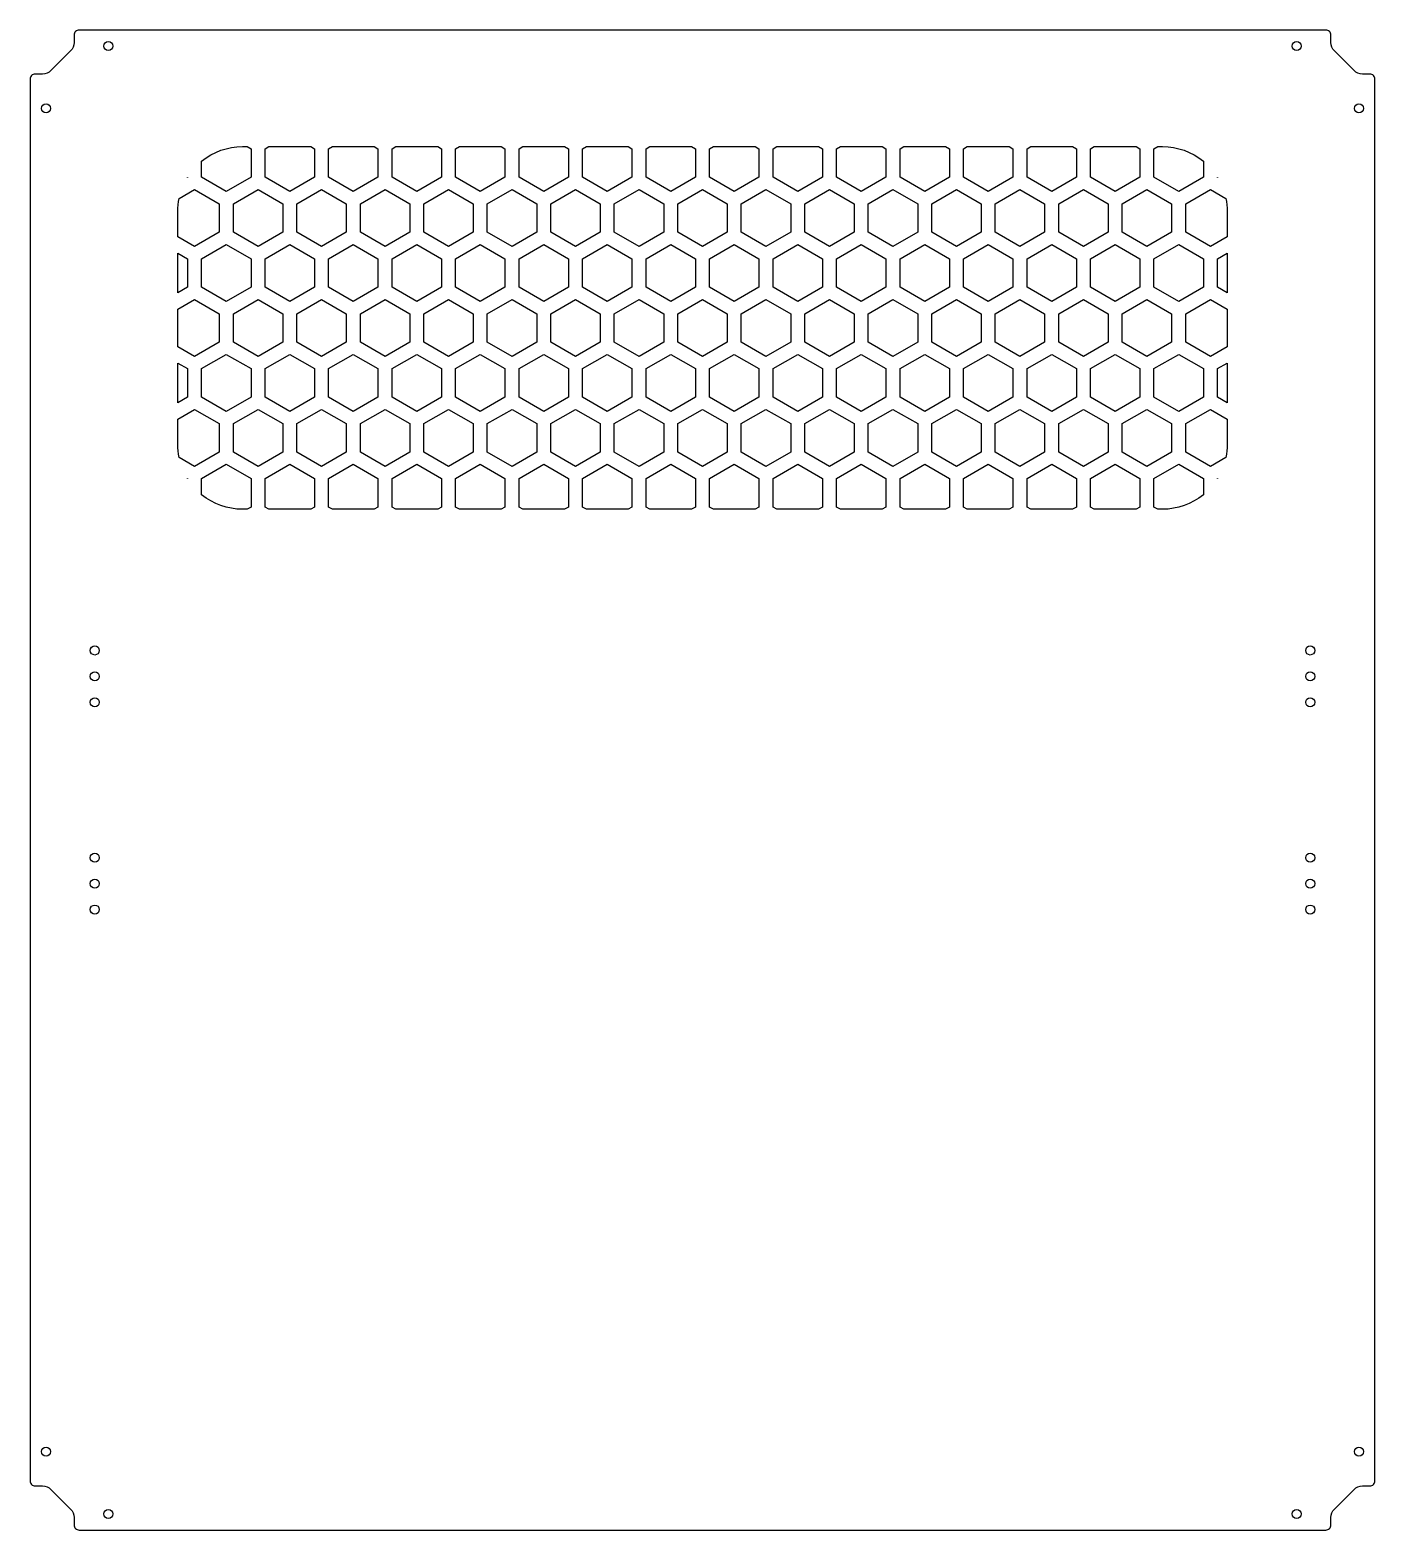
# Model space of a CAD drawing. Header units: millimetres. Extents: x -259 to 259, y 21 to 600.
import ezdxf

# ---------------------------------------------------------------- set-up
doc = ezdxf.new("R2010")
doc.units = ezdxf.units.MM
doc.layers.get('0').update_dxf_attribs({"linetype": 'CONTINUOUS'})

msp = doc.modelspace()

# ---------------------------------------------------------------- linework, layer by layer
for points in [[(259.5, 580.5, 0.414214), (257.5, 582.5), (254.66, 582.5, -0.198912), (251.47, 583.82), (243.82, 591.47, -0.198912), (242.5, 594.66), (242.5, 597.5, 0.414214), (240.5, 599.5), (-240.5, 599.5, 0.414214), (-242.5, 597.5), (-242.5, 594.66, -0.198912), (-243.82, 591.47), (-251.47, 583.82, -0.198912), (-254.66, 582.5), (-257.5, 582.5, 0.414214), (-259.5, 580.5), (-259.5, 39.5, 0.414214), (-257.5, 37.5), (-254.66, 37.5, -0.198912), (-251.47, 36.18), (-243.82, 28.53, -0.198912), (-242.5, 25.34), (-242.5, 22.5, 0.414214), (-240.5, 20.5), (240.5, 20.5, 0.414214), (242.5, 22.5), (242.5, 25.34, -0.198912), (243.82, 28.53), (251.47, 36.18, -0.198912), (254.66, 37.5), (257.5, 37.5, 0.414214), (259.5, 39.5)], [(-175.69, 554.5), (-174.22, 553.65), (-174.22, 542.65), (-183.75, 537.15), (-193.28, 542.65), (-193.28, 548.89, -0.172405), (-177.5, 554.5)], [(193.28, 548.89), (193.28, 542.65), (183.75, 537.15), (174.22, 542.65), (174.22, 553.65), (175.69, 554.5), (177.5, 554.5, -0.172405)], [(-198.72, 542.71), (-198.72, 542.65), (-198.78, 542.62, -0.001081)], [(198.78, 542.62, 0.001081), (198.72, 542.71), (198.72, 542.65)], [(-202, 534.47), (-196, 537.94), (-186.47, 532.44), (-186.47, 521.44), (-196, 515.94), (-202.5, 519.69), (-202.5, 529.5, -0.050082)], [(202.5, 519.69), (196, 515.94), (186.47, 521.44), (186.47, 532.44), (196, 537.94), (202, 534.47, -0.050082), (202.5, 529.5)], [(-202.5, 449.31), (-196, 453.06), (-186.47, 447.56), (-186.47, 436.56), (-196, 431.06), (-202, 434.53, -0.050082), (-202.5, 439.5)], [(202, 434.53), (196, 431.06), (186.47, 436.56), (186.47, 447.56), (196, 453.06), (202.5, 449.31), (202.5, 439.5, -0.050082)], [(-193.28, 420.11), (-193.28, 426.35), (-183.75, 431.85), (-174.22, 426.35), (-174.22, 415.35), (-175.69, 414.5), (-177.5, 414.5, -0.172405)], [(175.69, 414.5), (174.22, 415.35), (174.22, 426.35), (183.75, 431.85), (193.28, 426.35), (193.28, 420.11, -0.172405), (177.5, 414.5)], [(-198.78, 426.38), (-198.72, 426.35), (-198.72, 426.29, -0.001081)], [(198.72, 426.29), (198.72, 426.35), (198.78, 426.38, -0.001081)]]:
    msp.add_lwpolyline(points, format="xyb", close=True)
for points in [[(-151.19, 554.5), (-149.72, 553.65), (-149.72, 542.65), (-159.25, 537.15), (-168.78, 542.65), (-168.78, 553.65), (-167.31, 554.5)], [(-126.69, 554.5), (-125.22, 553.65), (-125.22, 542.65), (-134.75, 537.15), (-144.28, 542.65), (-144.28, 553.65), (-142.81, 554.5)], [(-102.19, 554.5), (-100.72, 553.65), (-100.72, 542.65), (-110.25, 537.15), (-119.78, 542.65), (-119.78, 553.65), (-118.31, 554.5)], [(-77.69, 554.5), (-76.22, 553.65), (-76.22, 542.65), (-85.75, 537.15), (-95.28, 542.65), (-95.28, 553.65), (-93.81, 554.5)], [(-53.19, 554.5), (-51.72, 553.65), (-51.72, 542.65), (-61.25, 537.15), (-70.78, 542.65), (-70.78, 553.65), (-69.31, 554.5)], [(-28.69, 554.5), (-27.22, 553.65), (-27.22, 542.65), (-36.75, 537.15), (-46.28, 542.65), (-46.28, 553.65), (-44.81, 554.5)], [(-4.19, 554.5), (-2.72, 553.65), (-2.72, 542.65), (-12.25, 537.15), (-21.78, 542.65), (-21.78, 553.65), (-20.31, 554.5)], [(20.31, 554.5), (21.78, 553.65), (21.78, 542.65), (12.25, 537.15), (2.72, 542.65), (2.72, 553.65), (4.19, 554.5)], [(44.81, 554.5), (46.28, 553.65), (46.28, 542.65), (36.75, 537.15), (27.22, 542.65), (27.22, 553.65), (28.69, 554.5)], [(69.31, 554.5), (70.78, 553.65), (70.78, 542.65), (61.25, 537.15), (51.72, 542.65), (51.72, 553.65), (53.19, 554.5)], [(93.81, 554.5), (95.28, 553.65), (95.28, 542.65), (85.75, 537.15), (76.22, 542.65), (76.22, 553.65), (77.69, 554.5)], [(118.31, 554.5), (119.78, 553.65), (119.78, 542.65), (110.25, 537.15), (100.72, 542.65), (100.72, 553.65), (102.19, 554.5)], [(142.81, 554.5), (144.28, 553.65), (144.28, 542.65), (134.75, 537.15), (125.22, 542.65), (125.22, 553.65), (126.69, 554.5)], [(167.31, 554.5), (168.78, 553.65), (168.78, 542.65), (159.25, 537.15), (149.72, 542.65), (149.72, 553.65), (151.19, 554.5)], [(-181.03, 521.44), (-181.03, 532.44), (-171.5, 537.94), (-161.97, 532.44), (-161.97, 521.44), (-171.5, 515.94)], [(-156.53, 521.44), (-156.53, 532.44), (-147, 537.94), (-137.47, 532.44), (-137.47, 521.44), (-147, 515.94)], [(-132.03, 521.44), (-132.03, 532.44), (-122.5, 537.94), (-112.97, 532.44), (-112.97, 521.44), (-122.5, 515.94)], [(-107.53, 521.44), (-107.53, 532.44), (-98, 537.94), (-88.47, 532.44), (-88.47, 521.44), (-98, 515.94)], [(-83.03, 521.44), (-83.03, 532.44), (-73.5, 537.94), (-63.97, 532.44), (-63.97, 521.44), (-73.5, 515.94)], [(-58.53, 521.44), (-58.53, 532.44), (-49, 537.94), (-39.47, 532.44), (-39.47, 521.44), (-49, 515.94)], [(-34.03, 521.44), (-34.03, 532.44), (-24.5, 537.94), (-14.97, 532.44), (-14.97, 521.44), (-24.5, 515.94)], [(-9.53, 521.44), (-9.53, 532.44), (0, 537.94), (9.53, 532.44), (9.53, 521.44), (0, 515.94)], [(14.97, 521.44), (14.97, 532.44), (24.5, 537.94), (34.03, 532.44), (34.03, 521.44), (24.5, 515.94)], [(39.47, 521.44), (39.47, 532.44), (49, 537.94), (58.53, 532.44), (58.53, 521.44), (49, 515.94)], [(63.97, 521.44), (63.97, 532.44), (73.5, 537.94), (83.03, 532.44), (83.03, 521.44), (73.5, 515.94)], [(88.47, 521.44), (88.47, 532.44), (98, 537.94), (107.53, 532.44), (107.53, 521.44), (98, 515.94)], [(112.97, 521.44), (112.97, 532.44), (122.5, 537.94), (132.03, 532.44), (132.03, 521.44), (122.5, 515.94)], [(137.47, 521.44), (137.47, 532.44), (147, 537.94), (156.53, 532.44), (156.53, 521.44), (147, 515.94)], [(161.97, 521.44), (161.97, 532.44), (171.5, 537.94), (181.03, 532.44), (181.03, 521.44), (171.5, 515.94)], [(-193.28, 500.22), (-193.28, 511.22), (-183.75, 516.72), (-174.22, 511.22), (-174.22, 500.22), (-183.75, 494.72)], [(-168.78, 500.22), (-168.78, 511.22), (-159.25, 516.72), (-149.72, 511.22), (-149.72, 500.22), (-159.25, 494.72)], [(-144.28, 500.22), (-144.28, 511.22), (-134.75, 516.72), (-125.22, 511.22), (-125.22, 500.22), (-134.75, 494.72)], [(-119.78, 500.22), (-119.78, 511.22), (-110.25, 516.72), (-100.72, 511.22), (-100.72, 500.22), (-110.25, 494.72)], [(-95.28, 500.22), (-95.28, 511.22), (-85.75, 516.72), (-76.22, 511.22), (-76.22, 500.22), (-85.75, 494.72)], [(-70.78, 500.22), (-70.78, 511.22), (-61.25, 516.72), (-51.72, 511.22), (-51.72, 500.22), (-61.25, 494.72)], [(-46.28, 500.22), (-46.28, 511.22), (-36.75, 516.72), (-27.22, 511.22), (-27.22, 500.22), (-36.75, 494.72)], [(-21.78, 500.22), (-21.78, 511.22), (-12.25, 516.72), (-2.72, 511.22), (-2.72, 500.22), (-12.25, 494.72)], [(2.72, 500.22), (2.72, 511.22), (12.25, 516.72), (21.78, 511.22), (21.78, 500.22), (12.25, 494.72)], [(27.22, 500.22), (27.22, 511.22), (36.75, 516.72), (46.28, 511.22), (46.28, 500.22), (36.75, 494.72)], [(51.72, 500.22), (51.72, 511.22), (61.25, 516.72), (70.78, 511.22), (70.78, 500.22), (61.25, 494.72)], [(76.22, 500.22), (76.22, 511.22), (85.75, 516.72), (95.28, 511.22), (95.28, 500.22), (85.75, 494.72)], [(100.72, 500.22), (100.72, 511.22), (110.25, 516.72), (119.78, 511.22), (119.78, 500.22), (110.25, 494.72)], [(125.22, 500.22), (125.22, 511.22), (134.75, 516.72), (144.28, 511.22), (144.28, 500.22), (134.75, 494.72)], [(149.72, 500.22), (149.72, 511.22), (159.25, 516.72), (168.78, 511.22), (168.78, 500.22), (159.25, 494.72)], [(174.22, 500.22), (174.22, 511.22), (183.75, 516.72), (193.28, 511.22), (193.28, 500.22), (183.75, 494.72)], [(-202.5, 513.4), (-198.72, 511.22), (-198.72, 500.22), (-202.5, 498.04)], [(202.5, 498.04), (198.72, 500.22), (198.72, 511.22), (202.5, 513.4)], [(-202.5, 491.75), (-196, 495.5), (-186.47, 490), (-186.47, 479), (-196, 473.5), (-202.5, 477.25)], [(-181.03, 479), (-181.03, 490), (-171.5, 495.5), (-161.97, 490), (-161.97, 479), (-171.5, 473.5)], [(-156.53, 479), (-156.53, 490), (-147, 495.5), (-137.47, 490), (-137.47, 479), (-147, 473.5)], [(-132.03, 479), (-132.03, 490), (-122.5, 495.5), (-112.97, 490), (-112.97, 479), (-122.5, 473.5)], [(-107.53, 479), (-107.53, 490), (-98, 495.5), (-88.47, 490), (-88.47, 479), (-98, 473.5)], [(-83.03, 479), (-83.03, 490), (-73.5, 495.5), (-63.97, 490), (-63.97, 479), (-73.5, 473.5)], [(-58.53, 479), (-58.53, 490), (-49, 495.5), (-39.47, 490), (-39.47, 479), (-49, 473.5)], [(-34.03, 479), (-34.03, 490), (-24.5, 495.5), (-14.97, 490), (-14.97, 479), (-24.5, 473.5)], [(0, 495.5), (9.53, 490), (9.53, 479), (0, 473.5), (-9.53, 479), (-9.53, 490)], [(14.97, 479), (14.97, 490), (24.5, 495.5), (34.03, 490), (34.03, 479), (24.5, 473.5)], [(39.47, 479), (39.47, 490), (49, 495.5), (58.53, 490), (58.53, 479), (49, 473.5)], [(63.97, 479), (63.97, 490), (73.5, 495.5), (83.03, 490), (83.03, 479), (73.5, 473.5)], [(88.47, 479), (88.47, 490), (98, 495.5), (107.53, 490), (107.53, 479), (98, 473.5)], [(112.97, 479), (112.97, 490), (122.5, 495.5), (132.03, 490), (132.03, 479), (122.5, 473.5)], [(137.47, 479), (137.47, 490), (147, 495.5), (156.53, 490), (156.53, 479), (147, 473.5)], [(161.97, 479), (161.97, 490), (171.5, 495.5), (181.03, 490), (181.03, 479), (171.5, 473.5)], [(202.5, 477.25), (196, 473.5), (186.47, 479), (186.47, 490), (196, 495.5), (202.5, 491.75)], [(-202.5, 470.96), (-198.72, 468.78), (-198.72, 457.78), (-202.5, 455.6)], [(-193.28, 457.78), (-193.28, 468.78), (-183.75, 474.28), (-174.22, 468.78), (-174.22, 457.78), (-183.75, 452.28)], [(-168.78, 457.78), (-168.78, 468.78), (-159.25, 474.28), (-149.72, 468.78), (-149.72, 457.78), (-159.25, 452.28)], [(-144.28, 457.78), (-144.28, 468.78), (-134.75, 474.28), (-125.22, 468.78), (-125.22, 457.78), (-134.75, 452.28)], [(-119.78, 457.78), (-119.78, 468.78), (-110.25, 474.28), (-100.72, 468.78), (-100.72, 457.78), (-110.25, 452.28)], [(-95.28, 457.78), (-95.28, 468.78), (-85.75, 474.28), (-76.22, 468.78), (-76.22, 457.78), (-85.75, 452.28)], [(-70.78, 457.78), (-70.78, 468.78), (-61.25, 474.28), (-51.72, 468.78), (-51.72, 457.78), (-61.25, 452.28)], [(-46.28, 457.78), (-46.28, 468.78), (-36.75, 474.28), (-27.22, 468.78), (-27.22, 457.78), (-36.75, 452.28)], [(-21.78, 457.78), (-21.78, 468.78), (-12.25, 474.28), (-2.72, 468.78), (-2.72, 457.78), (-12.25, 452.28)], [(2.72, 457.78), (2.72, 468.78), (12.25, 474.28), (21.78, 468.78), (21.78, 457.78), (12.25, 452.28)], [(27.22, 457.78), (27.22, 468.78), (36.75, 474.28), (46.28, 468.78), (46.28, 457.78), (36.75, 452.28)], [(51.72, 457.78), (51.72, 468.78), (61.25, 474.28), (70.78, 468.78), (70.78, 457.78), (61.25, 452.28)], [(76.22, 457.78), (76.22, 468.78), (85.75, 474.28), (95.28, 468.78), (95.28, 457.78), (85.75, 452.28)], [(100.72, 457.78), (100.72, 468.78), (110.25, 474.28), (119.78, 468.78), (119.78, 457.78), (110.25, 452.28)], [(125.22, 457.78), (125.22, 468.78), (134.75, 474.28), (144.28, 468.78), (144.28, 457.78), (134.75, 452.28)], [(149.72, 457.78), (149.72, 468.78), (159.25, 474.28), (168.78, 468.78), (168.78, 457.78), (159.25, 452.28)], [(174.22, 457.78), (174.22, 468.78), (183.75, 474.28), (193.28, 468.78), (193.28, 457.78), (183.75, 452.28)], [(202.5, 455.6), (198.72, 457.78), (198.72, 468.78), (202.5, 470.96)], [(-181.03, 436.56), (-181.03, 447.56), (-171.5, 453.06), (-161.97, 447.56), (-161.97, 436.56), (-171.5, 431.06)], [(-156.53, 436.56), (-156.53, 447.56), (-147, 453.06), (-137.47, 447.56), (-137.47, 436.56), (-147, 431.06)], [(-132.03, 436.56), (-132.03, 447.56), (-122.5, 453.06), (-112.97, 447.56), (-112.97, 436.56), (-122.5, 431.06)], [(-107.53, 436.56), (-107.53, 447.56), (-98, 453.06), (-88.47, 447.56), (-88.47, 436.56), (-98, 431.06)], [(-83.03, 436.56), (-83.03, 447.56), (-73.5, 453.06), (-63.97, 447.56), (-63.97, 436.56), (-73.5, 431.06)], [(-58.53, 436.56), (-58.53, 447.56), (-49, 453.06), (-39.47, 447.56), (-39.47, 436.56), (-49, 431.06)], [(-34.03, 436.56), (-34.03, 447.56), (-24.5, 453.06), (-14.97, 447.56), (-14.97, 436.56), (-24.5, 431.06)], [(-9.53, 436.56), (-9.53, 447.56), (0, 453.06), (9.53, 447.56), (9.53, 436.56), (0, 431.06)], [(14.97, 436.56), (14.97, 447.56), (24.5, 453.06), (34.03, 447.56), (34.03, 436.56), (24.5, 431.06)], [(39.47, 436.56), (39.47, 447.56), (49, 453.06), (58.53, 447.56), (58.53, 436.56), (49, 431.06)], [(63.97, 436.56), (63.97, 447.56), (73.5, 453.06), (83.03, 447.56), (83.03, 436.56), (73.5, 431.06)], [(88.47, 436.56), (88.47, 447.56), (98, 453.06), (107.53, 447.56), (107.53, 436.56), (98, 431.06)], [(112.97, 436.56), (112.97, 447.56), (122.5, 453.06), (132.03, 447.56), (132.03, 436.56), (122.5, 431.06)], [(137.47, 436.56), (137.47, 447.56), (147, 453.06), (156.53, 447.56), (156.53, 436.56), (147, 431.06)], [(161.97, 436.56), (161.97, 447.56), (171.5, 453.06), (181.03, 447.56), (181.03, 436.56), (171.5, 431.06)], [(-167.31, 414.5), (-168.78, 415.35), (-168.78, 426.35), (-159.25, 431.85), (-149.72, 426.35), (-149.72, 415.35), (-151.19, 414.5)], [(-142.81, 414.5), (-144.28, 415.35), (-144.28, 426.35), (-134.75, 431.85), (-125.22, 426.35), (-125.22, 415.35), (-126.69, 414.5)], [(-118.31, 414.5), (-119.78, 415.35), (-119.78, 426.35), (-110.25, 431.85), (-100.72, 426.35), (-100.72, 415.35), (-102.19, 414.5)], [(-93.81, 414.5), (-95.28, 415.35), (-95.28, 426.35), (-85.75, 431.85), (-76.22, 426.35), (-76.22, 415.35), (-77.69, 414.5)], [(-69.31, 414.5), (-70.78, 415.35), (-70.78, 426.35), (-61.25, 431.85), (-51.72, 426.35), (-51.72, 415.35), (-53.19, 414.5)], [(-44.81, 414.5), (-46.28, 415.35), (-46.28, 426.35), (-36.75, 431.85), (-27.22, 426.35), (-27.22, 415.35), (-28.69, 414.5)], [(-20.31, 414.5), (-21.78, 415.35), (-21.78, 426.35), (-12.25, 431.85), (-2.72, 426.35), (-2.72, 415.35), (-4.19, 414.5)], [(4.19, 414.5), (2.72, 415.35), (2.72, 426.35), (12.25, 431.85), (21.78, 426.35), (21.78, 415.35), (20.31, 414.5)], [(28.69, 414.5), (27.22, 415.35), (27.22, 426.35), (36.75, 431.85), (46.28, 426.35), (46.28, 415.35), (44.81, 414.5)], [(53.19, 414.5), (51.72, 415.35), (51.72, 426.35), (61.25, 431.85), (70.78, 426.35), (70.78, 415.35), (69.31, 414.5)], [(77.69, 414.5), (76.22, 415.35), (76.22, 426.35), (85.75, 431.85), (95.28, 426.35), (95.28, 415.35), (93.81, 414.5)], [(102.19, 414.5), (100.72, 415.35), (100.72, 426.35), (110.25, 431.85), (119.78, 426.35), (119.78, 415.35), (118.31, 414.5)], [(126.69, 414.5), (125.22, 415.35), (125.22, 426.35), (134.75, 431.85), (144.28, 426.35), (144.28, 415.35), (142.81, 414.5)], [(151.19, 414.5), (149.72, 415.35), (149.72, 426.35), (159.25, 431.85), (168.78, 426.35), (168.78, 415.35), (167.31, 414.5)]]:
    msp.add_lwpolyline(points, close=True)
for centre in [(-229.26, 593.3), (229.26, 593.3), (-253.3, 569.26), (253.3, 569.26), (-234.5, 360), (234.5, 360), (-234.5, 350), (234.5, 350), (-234.5, 340), (234.5, 340), (-234.5, 280), (234.5, 280), (-234.5, 270), (234.5, 270), (-234.5, 260), (234.5, 260), (-253.3, 50.74), (253.3, 50.74), (-229.26, 26.7), (229.26, 26.7)]:
    msp.add_circle(centre, 1.75)

doc.saveas('drawing.dxf')
